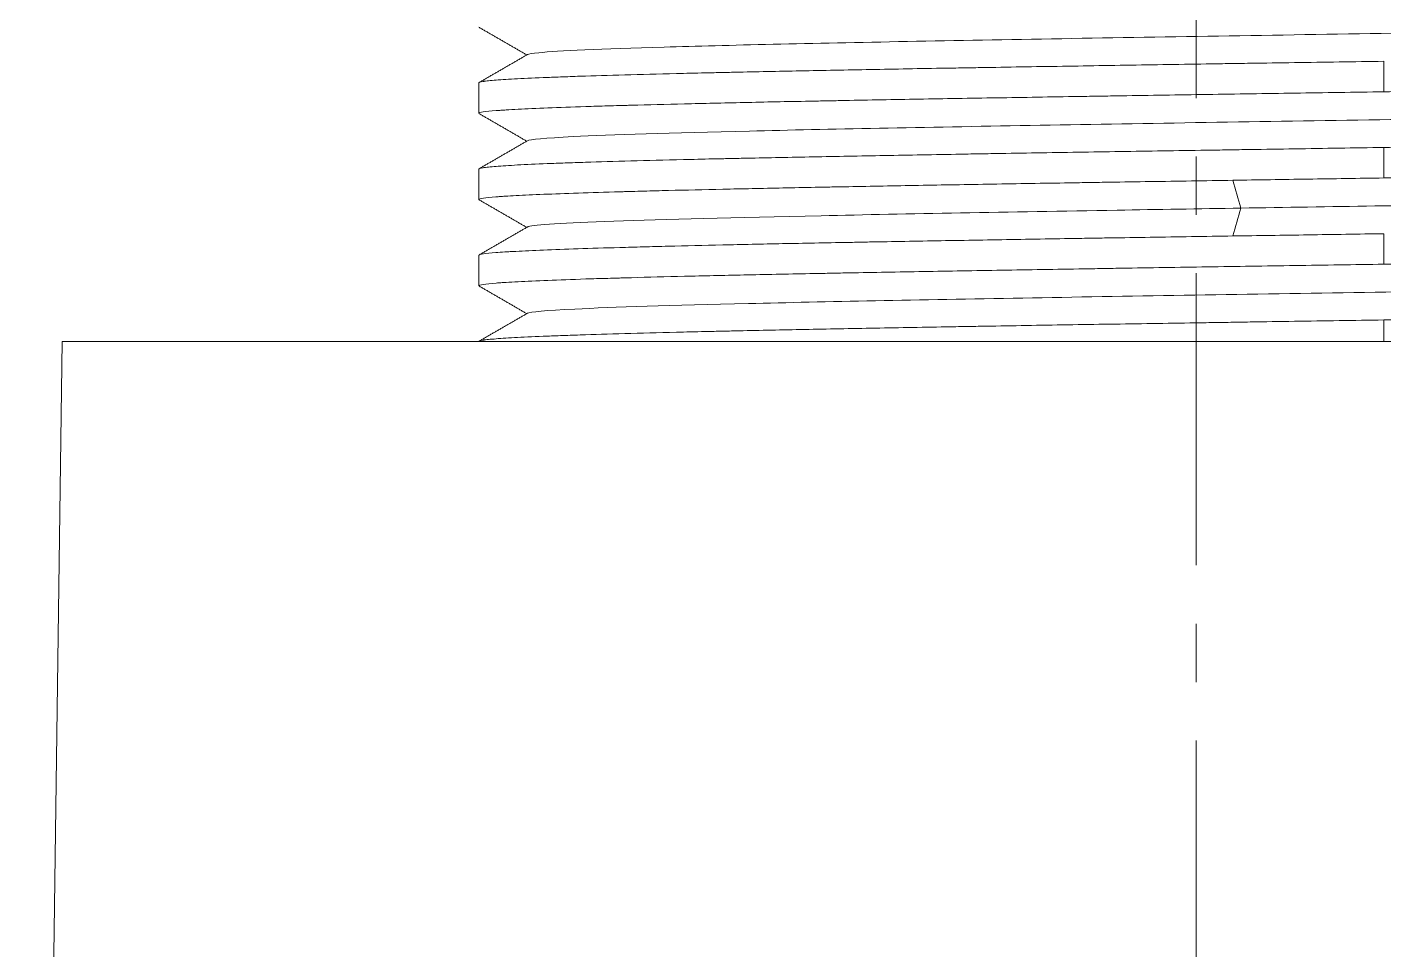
# Model space of a CAD drawing. Header units: millimetres. Extents: x 7368 to 7962, y 1333 to 2173.
# Drawn here: x 7437.01 to 7460.62, y 1663.26 to 1679.31 of the extents above; entities that cross this region are included whole.
import ezdxf

# ---------------------------------------------------------------- set-up
doc = ezdxf.new("R2010")
doc.units = ezdxf.units.MM
doc.linetypes.add('CENTERX2', pattern=[20.32, 12.7, -2.54, 2.54, -2.54])
doc.layers.add('CENTER', color=1, linetype='CENTERX2', lineweight=15)

msp = doc.modelspace()

# ---------------------------------------------------------------- linework, layer by layer
at = {"linetype": 'Continuous', "lineweight": 13, "extrusion": (0, 1, 0)}
for p, q in [((7460.622, 1678.187), (7460.622, 1678.718)), ((7460.622, 1676.687), (7460.622, 1677.218)), ((7460.622, 1675.187), (7460.622, 1675.718)), ((7460.622, 1673.843), (7460.622, 1674.218))]:
    msp.add_line(p, q, dxfattribs=at)
at = {"linetype": 'Continuous', "lineweight": 18, "extrusion": (0, 1, 0)}
for p, q in [((7444.872, 1678.343), (7444.872, 1677.812)), ((7444.872, 1676.843), (7444.872, 1676.312)), ((7444.872, 1675.343), (7444.872, 1674.812)), ((7437.622, 1673.843), (7437.01, 1629.843)), ((7460.622, 1673.843), (7437.622, 1673.843)), ((7444.872, 1673.843), (7444.872, 1673.843)), ((7460.622, 1673.843), (7483.622, 1673.843))]:
    msp.add_line(p, q, dxfattribs=at)
at = {"linetype": 'Continuous', "lineweight": 18}
for points, knots in [([(7445.717, 1678.834), (7445.735, 1678.845), (7445.994, 1678.888), (7447.743, 1678.964), (7452.099, 1679.062), (7457.854, 1679.159), (7464.063, 1679.257), (7469.708, 1679.354), (7473.861, 1679.451), (7475.332, 1679.524), (7475.514, 1679.564), (7475.527, 1679.571)], [0, 0, 0, 0, 0.044963, 0.17706, 0.309157, 0.441255, 0.573352, 0.705449, 0.837546, 0.969643, 1, 1, 1, 1]), ([(7460.622, 1678.717), (7460.102, 1678.71), (7459.583, 1678.702), (7458.809, 1678.69), (7458.552, 1678.687), (7458.166, 1678.681), (7458.038, 1678.679), (7457.782, 1678.675), (7457.655, 1678.673), (7457.022, 1678.663), (7456.023, 1678.647), (7455.055, 1678.631), (7454.34, 1678.62), (7454.103, 1678.616), (7453.751, 1678.61), (7453.635, 1678.608), (7453.403, 1678.604), (7453.288, 1678.602), (7452.719, 1678.593), (7452.278, 1678.585), (7451.426, 1678.569), (7451.014, 1678.561), (7450.221, 1678.545), (7449.839, 1678.538), (7449.426, 1678.529), (7449.38, 1678.528), (7449.29, 1678.526), (7449.155, 1678.523), (7448.847, 1678.516), (7448.595, 1678.51), (7448.107, 1678.499), (7447.802, 1678.491), (7447.233, 1678.476), (7446.969, 1678.468), (7446.665, 1678.458), (7446.605, 1678.456), (7446.489, 1678.452), (7446.432, 1678.45), (7446.266, 1678.444), (7446.161, 1678.44), (7445.866, 1678.428), (7445.693, 1678.42), (7445.397, 1678.405), (7445.272, 1678.397), (7445.122, 1678.386), (7445.079, 1678.382), (7445.022, 1678.376), (7444.996, 1678.373), (7444.973, 1678.37), (7444.959, 1678.368), (7444.952, 1678.367), (7444.896, 1678.358), (7444.872, 1678.35), (7444.872, 1678.342)], [0, 0, 0, 0, 0.062535, 0.062535, 0.093803, 0.093803, 0.109437, 0.109437, 0.12507, 0.12507, 0.187606, 0.250141, 0.250141, 0.281409, 0.281409, 0.297042, 0.297042, 0.312676, 0.312676, 0.375211, 0.375211, 0.437747, 0.437747, 0.500282, 0.500282, 0.508099, 0.508099, 0.515916, 0.53155, 0.562817, 0.562817, 0.625352, 0.625352, 0.687888, 0.687888, 0.703522, 0.703522, 0.719155, 0.719155, 0.750423, 0.750423, 0.812958, 0.812958, 0.875493, 0.875493, 0.906761, 0.906761, 0.922395, 0.930212, 0.930212, 0.938029, 0.938029, 1, 1, 1, 1]), ([(7460.622, 1678.187), (7461.142, 1678.195), (7461.66, 1678.203), (7462.434, 1678.215), (7462.692, 1678.219), (7463.077, 1678.225), (7463.206, 1678.227), (7463.461, 1678.231), (7463.588, 1678.233), (7464.222, 1678.243), (7465.22, 1678.258), (7466.188, 1678.273), (7466.904, 1678.285), (7467.14, 1678.289), (7467.492, 1678.295), (7467.609, 1678.297), (7467.84, 1678.301), (7467.955, 1678.303), (7468.525, 1678.313), (7468.965, 1678.321), (7469.817, 1678.336), (7470.229, 1678.344), (7471.022, 1678.359), (7471.405, 1678.367), (7471.817, 1678.376), (7471.863, 1678.377), (7471.954, 1678.379), (7472.088, 1678.382), (7472.396, 1678.389), (7472.648, 1678.395), (7473.136, 1678.407), (7473.441, 1678.414), (7474.01, 1678.43), (7474.274, 1678.438), (7474.578, 1678.447), (7474.638, 1678.449), (7474.754, 1678.453), (7474.811, 1678.455), (7474.977, 1678.461), (7475.082, 1678.465), (7475.377, 1678.476), (7475.55, 1678.484), (7475.846, 1678.5), (7475.971, 1678.508), (7476.121, 1678.52), (7476.165, 1678.524), (7476.221, 1678.53), (7476.247, 1678.532), (7476.27, 1678.535), (7476.284, 1678.537), (7476.291, 1678.538), (7476.347, 1678.547), (7476.372, 1678.554), (7476.372, 1678.562)], [0, 0, 0, 0, 0.062537, 0.062537, 0.093806, 0.093806, 0.10944, 0.10944, 0.125074, 0.125074, 0.187611, 0.250149, 0.250149, 0.281417, 0.281417, 0.297051, 0.297051, 0.312686, 0.312686, 0.375223, 0.375223, 0.43776, 0.43776, 0.500297, 0.500297, 0.508114, 0.508114, 0.515932, 0.531566, 0.562834, 0.562834, 0.625372, 0.625372, 0.687909, 0.687909, 0.703543, 0.703543, 0.719177, 0.719177, 0.750446, 0.750446, 0.812983, 0.812983, 0.87552, 0.87552, 0.906789, 0.906789, 0.922423, 0.93024, 0.93024, 0.938057, 0.938057, 1, 1, 1, 1]), ([(7444.872, 1677.812), (7444.872, 1677.812), (7444.872, 1677.812), (7444.872, 1677.82), (7444.898, 1677.828), (7444.999, 1677.844), (7445.074, 1677.852), (7445.201, 1677.861), (7445.228, 1677.863), (7445.285, 1677.867), (7445.315, 1677.869), (7445.409, 1677.875), (7445.479, 1677.879), (7445.704, 1677.89), (7445.877, 1677.898), (7446.27, 1677.914), (7446.49, 1677.922), (7446.854, 1677.934), (7446.981, 1677.938), (7447.18, 1677.944), (7447.249, 1677.945), (7447.353, 1677.948), (7447.388, 1677.949), (7447.459, 1677.951), (7447.78, 1677.96), (7448.126, 1677.969), (7448.778, 1677.984), (7449.122, 1677.992), (7449.848, 1678.008), (7450.23, 1678.016), (7450.73, 1678.025), (7450.832, 1678.027), (7451.037, 1678.031), (7451.346, 1678.037), (7451.663, 1678.043), (7452.306, 1678.055), (7452.746, 1678.062), (7453.65, 1678.078), (7454.114, 1678.085), (7454.828, 1678.097), (7455.069, 1678.101), (7455.374, 1678.106), (7455.436, 1678.107), (7455.558, 1678.109), (7455.62, 1678.11), (7455.805, 1678.113), (7455.929, 1678.115), (7456.548, 1678.125), (7457.047, 1678.133), (7458.055, 1678.148), (7458.562, 1678.156), (7459.586, 1678.171), (7460.102, 1678.179), (7460.622, 1678.187)], [0, 0, 0, 0, 0.000561, 0.000561, 0.063026, 0.063026, 0.125491, 0.125491, 0.141107, 0.141107, 0.156723, 0.156723, 0.187956, 0.187956, 0.250421, 0.250421, 0.312886, 0.312886, 0.344118, 0.344118, 0.359734, 0.359734, 0.367542, 0.367542, 0.375351, 0.437816, 0.437816, 0.50028, 0.50028, 0.562745, 0.562745, 0.578362, 0.578362, 0.593978, 0.62521, 0.62521, 0.687675, 0.687675, 0.75014, 0.75014, 0.781373, 0.781373, 0.789181, 0.789181, 0.796989, 0.796989, 0.812605, 0.812605, 0.87507, 0.87507, 0.937535, 0.937535, 1, 1, 1, 1]), ([(7445.716, 1677.334), (7445.756, 1677.358), (7446.385, 1677.414), (7449.272, 1677.504), (7454.292, 1677.601), (7460.351, 1677.698), (7466.455, 1677.796), (7471.6, 1677.893), (7474.756, 1677.985), (7475.483, 1678.044), (7475.527, 1678.071)], [0, 0, 0, 0, 0.098131, 0.230161, 0.362192, 0.494222, 0.626252, 0.758282, 0.890312, 1, 1, 1, 1]), ([(7476.372, 1677.593), (7476.372, 1677.593), (7476.372, 1677.593), (7476.371, 1677.585), (7476.345, 1677.577), (7476.244, 1677.561), (7476.169, 1677.553), (7476.043, 1677.544), (7476.016, 1677.542), (7475.959, 1677.538), (7475.929, 1677.536), (7475.834, 1677.53), (7475.764, 1677.526), (7475.539, 1677.515), (7475.366, 1677.507), (7474.973, 1677.491), (7474.754, 1677.483), (7474.389, 1677.471), (7474.262, 1677.467), (7474.063, 1677.462), (7473.995, 1677.46), (7473.89, 1677.457), (7473.855, 1677.456), (7473.784, 1677.454), (7473.463, 1677.445), (7473.117, 1677.436), (7472.465, 1677.421), (7472.121, 1677.413), (7471.395, 1677.398), (7471.014, 1677.39), (7470.513, 1677.38), (7470.412, 1677.378), (7470.207, 1677.374), (7469.897, 1677.368), (7469.58, 1677.362), (7468.938, 1677.35), (7468.057, 1677.335), (7467.129, 1677.32), (7466.415, 1677.308), (7466.174, 1677.304), (7465.869, 1677.299), (7465.808, 1677.298), (7465.685, 1677.296), (7465.623, 1677.295), (7465.438, 1677.292), (7465.315, 1677.29), (7464.695, 1677.28), (7464.196, 1677.272), (7463.189, 1677.256), (7462.681, 1677.249), (7461.657, 1677.234), (7461.142, 1677.226), (7460.622, 1677.218)], [0, 0, 0, 0, 0.000594, 0.000594, 0.063057, 0.063057, 0.125519, 0.125519, 0.141135, 0.141135, 0.156751, 0.156751, 0.187982, 0.187982, 0.250445, 0.250445, 0.312908, 0.312908, 0.34414, 0.34414, 0.359755, 0.359755, 0.367563, 0.367563, 0.375371, 0.437834, 0.437834, 0.500297, 0.500297, 0.56276, 0.56276, 0.578375, 0.578375, 0.593991, 0.625223, 0.625223, 0.687686, 0.750148, 0.750148, 0.78138, 0.78138, 0.789188, 0.789188, 0.796996, 0.796996, 0.812611, 0.812611, 0.875074, 0.875074, 0.937537, 0.937537, 1, 1, 1, 1]), ([(7460.622, 1677.218), (7460.102, 1677.21), (7459.583, 1677.202), (7458.809, 1677.19), (7458.552, 1677.186), (7458.166, 1677.18), (7458.038, 1677.178), (7457.782, 1677.174), (7457.655, 1677.172), (7457.022, 1677.162), (7456.023, 1677.147), (7455.055, 1677.132), (7454.34, 1677.12), (7454.103, 1677.116), (7453.751, 1677.11), (7453.635, 1677.108), (7453.403, 1677.104), (7453.288, 1677.102), (7452.719, 1677.092), (7452.278, 1677.084), (7451.426, 1677.069), (7451.014, 1677.061), (7450.221, 1677.046), (7449.839, 1677.038), (7449.426, 1677.029), (7449.38, 1677.028), (7449.29, 1677.026), (7449.155, 1677.023), (7449.023, 1677.021), (7448.763, 1677.015), (7448.595, 1677.011), (7448.107, 1676.999), (7447.802, 1676.991), (7447.233, 1676.975), (7446.969, 1676.967), (7446.665, 1676.958), (7446.605, 1676.956), (7446.489, 1676.952), (7446.432, 1676.95), (7446.266, 1676.944), (7446.161, 1676.94), (7445.866, 1676.929), (7445.693, 1676.921), (7445.397, 1676.905), (7445.272, 1676.897), (7445.122, 1676.885), (7445.079, 1676.881), (7445.022, 1676.875), (7444.996, 1676.873), (7444.973, 1676.87), (7444.959, 1676.868), (7444.952, 1676.867), (7444.896, 1676.858), (7444.872, 1676.85), (7444.872, 1676.843)], [0, 0, 0, 0, 0.062537, 0.062537, 0.093806, 0.093806, 0.10944, 0.10944, 0.125074, 0.125074, 0.187611, 0.250148, 0.250148, 0.281417, 0.281417, 0.297051, 0.297051, 0.312686, 0.312686, 0.375223, 0.375223, 0.43776, 0.43776, 0.500297, 0.500297, 0.508114, 0.508114, 0.515931, 0.531565, 0.531565, 0.562834, 0.562834, 0.625371, 0.625371, 0.687908, 0.687908, 0.703543, 0.703543, 0.719177, 0.719177, 0.750445, 0.750445, 0.812982, 0.812982, 0.87552, 0.87552, 0.906788, 0.906788, 0.922422, 0.93024, 0.93024, 0.938057, 0.938057, 1, 1, 1, 1]), ([(7460.622, 1676.688), (7461.142, 1676.695), (7461.66, 1676.703), (7462.434, 1676.715), (7462.692, 1676.718), (7463.077, 1676.724), (7463.206, 1676.726), (7463.461, 1676.73), (7463.588, 1676.732), (7464.222, 1676.742), (7465.22, 1676.758), (7466.188, 1676.774), (7466.904, 1676.785), (7467.14, 1676.789), (7467.492, 1676.795), (7467.609, 1676.797), (7467.84, 1676.801), (7467.955, 1676.803), (7468.525, 1676.812), (7468.965, 1676.82), (7469.817, 1676.836), (7470.229, 1676.844), (7471.022, 1676.86), (7471.405, 1676.868), (7471.817, 1676.876), (7471.863, 1676.877), (7471.954, 1676.879), (7472.088, 1676.882), (7472.396, 1676.889), (7472.648, 1676.895), (7473.136, 1676.906), (7473.441, 1676.914), (7474.01, 1676.929), (7474.274, 1676.937), (7474.578, 1676.947), (7474.638, 1676.949), (7474.754, 1676.953), (7474.811, 1676.955), (7474.977, 1676.961), (7475.082, 1676.965), (7475.377, 1676.977), (7475.55, 1676.985), (7475.846, 1677), (7475.971, 1677.007), (7476.121, 1677.019), (7476.165, 1677.023), (7476.221, 1677.029), (7476.247, 1677.032), (7476.27, 1677.035), (7476.284, 1677.037), (7476.291, 1677.038), (7476.347, 1677.047), (7476.372, 1677.055), (7476.372, 1677.063)], [0, 0, 0, 0, 0.062535, 0.062535, 0.093803, 0.093803, 0.109437, 0.109437, 0.12507, 0.12507, 0.187605, 0.250141, 0.250141, 0.281408, 0.281408, 0.297042, 0.297042, 0.312676, 0.312676, 0.375211, 0.375211, 0.437746, 0.437746, 0.500281, 0.500281, 0.508098, 0.508098, 0.515915, 0.531549, 0.562816, 0.562816, 0.625352, 0.625352, 0.687887, 0.687887, 0.703521, 0.703521, 0.719154, 0.719154, 0.750422, 0.750422, 0.812957, 0.812957, 0.875492, 0.875492, 0.90676, 0.90676, 0.922394, 0.93021, 0.93021, 0.938027, 0.938027, 1, 1, 1, 1]), ([(7444.872, 1676.312), (7444.872, 1676.313), (7444.872, 1676.314), (7444.877, 1676.322), (7444.904, 1676.329), (7445.003, 1676.344), (7445.075, 1676.351), (7445.193, 1676.361), (7445.231, 1676.364), (7445.272, 1676.366), (7445.3, 1676.368), (7445.314, 1676.369), (7445.388, 1676.374), (7445.452, 1676.378), (7445.66, 1676.389), (7445.82, 1676.396), (7446.18, 1676.41), (7446.381, 1676.418), (7446.825, 1676.432), (7447.067, 1676.44), (7447.364, 1676.449), (7447.397, 1676.449), (7447.465, 1676.451), (7447.566, 1676.454), (7447.809, 1676.461), (7448.026, 1676.466), (7448.473, 1676.477), (7449.103, 1676.492), (7449.799, 1676.506), (7450.346, 1676.517), (7450.533, 1676.521), (7450.772, 1676.526), (7450.82, 1676.527), (7450.916, 1676.529), (7450.965, 1676.53), (7451.111, 1676.532), (7451.209, 1676.534), (7451.702, 1676.544), (7452.108, 1676.551), (7452.942, 1676.566), (7453.369, 1676.573), (7454.244, 1676.588), (7454.693, 1676.595), (7455.267, 1676.604), (7455.383, 1676.606), (7455.557, 1676.609), (7455.616, 1676.61), (7455.732, 1676.612), (7456.025, 1676.616), (7456.319, 1676.621), (7457.03, 1676.632), (7457.51, 1676.64), (7457.995, 1676.647)], [0, 0, 0, 0, 0.00682, 0.00682, 0.073032, 0.073032, 0.139244, 0.139244, 0.155797, 0.164074, 0.164074, 0.17235, 0.17235, 0.205456, 0.205456, 0.271668, 0.271668, 0.33788, 0.33788, 0.404092, 0.404092, 0.412369, 0.412369, 0.420645, 0.437198, 0.470304, 0.470304, 0.536516, 0.602728, 0.602728, 0.635834, 0.635834, 0.644111, 0.644111, 0.652387, 0.652387, 0.66894, 0.66894, 0.735152, 0.735152, 0.801364, 0.801364, 0.867576, 0.867576, 0.884129, 0.884129, 0.892406, 0.892406, 0.900682, 0.933788, 0.933788, 1, 1, 1, 1]), ([(7457.995, 1676.647), (7458.429, 1676.654), (7458.865, 1676.661), (7459.522, 1676.671), (7459.741, 1676.674), (7460.181, 1676.681), (7460.401, 1676.684), (7460.622, 1676.688)], [0, 0, 0, 0, 0.5, 0.5, 0.75, 0.75, 1, 1, 1, 1]), ([(7458.135, 1676.163), (7459.673, 1676.188), (7463.305, 1676.245), (7468.69, 1676.335), (7473.199, 1676.432), (7475.177, 1676.511), (7475.503, 1676.557), (7475.526, 1676.571)], [0, 0, 0, 0, 0.183311, 0.421625, 0.659939, 0.898253, 1, 1, 1, 1]), ([(7445.716, 1675.834), (7445.72, 1675.836), (7445.805, 1675.87), (7446.859, 1675.936), (7450.561, 1676.031), (7454.747, 1676.107), (7457.404, 1676.151), (7458.135, 1676.163)], [0, 0, 0, 0, 0.019376, 0.31014, 0.600903, 0.891667, 1, 1, 1, 1]), ([(7460.622, 1675.718), (7460.181, 1675.711), (7459.742, 1675.704), (7459.085, 1675.694), (7458.867, 1675.691), (7458.43, 1675.684), (7458.212, 1675.681), (7457.995, 1675.678)], [0, 0, 0, 0, 0.5, 0.5, 0.75, 0.75, 1, 1, 1, 1]), ([(7457.995, 1675.678), (7457.51, 1675.67), (7457.03, 1675.663), (7456.319, 1675.652), (7456.083, 1675.648), (7455.732, 1675.643), (7455.615, 1675.641), (7455.382, 1675.637), (7455.267, 1675.635), (7454.693, 1675.626), (7454.244, 1675.618), (7453.367, 1675.603), (7452.938, 1675.596), (7452.311, 1675.585), (7452.104, 1675.581), (7451.799, 1675.576), (7451.697, 1675.574), (7451.496, 1675.57), (7451.396, 1675.568), (7450.901, 1675.559), (7450.522, 1675.552), (7449.795, 1675.537), (7449.448, 1675.53), (7448.785, 1675.515), (7448.469, 1675.507), (7448.02, 1675.496), (7447.875, 1675.492), (7447.592, 1675.485), (7447.456, 1675.481), (7447.063, 1675.47), (7446.821, 1675.463), (7446.379, 1675.449), (7446.178, 1675.441), (7445.817, 1675.426), (7445.657, 1675.419), (7445.483, 1675.409), (7445.45, 1675.407), (7445.385, 1675.404), (7445.294, 1675.398), (7445.215, 1675.393), (7445.074, 1675.382), (7445.002, 1675.375), (7444.904, 1675.36), (7444.877, 1675.353), (7444.872, 1675.344), (7444.872, 1675.344), (7444.872, 1675.343)], [0, 0, 0, 0, 0.066227, 0.066227, 0.099341, 0.099341, 0.115898, 0.115898, 0.132455, 0.132455, 0.198682, 0.198682, 0.26491, 0.26491, 0.298024, 0.298024, 0.31458, 0.31458, 0.331137, 0.331137, 0.397365, 0.397365, 0.463592, 0.463592, 0.52982, 0.52982, 0.562933, 0.562933, 0.596047, 0.596047, 0.662274, 0.662274, 0.728502, 0.728502, 0.794729, 0.794729, 0.811286, 0.811286, 0.827843, 0.860957, 0.860957, 0.927184, 0.927184, 0.993412, 0.993412, 1, 1, 1, 1]), ([(7460.622, 1675.187), (7461.142, 1675.195), (7461.66, 1675.203), (7462.434, 1675.215), (7462.692, 1675.219), (7463.077, 1675.225), (7463.206, 1675.227), (7463.461, 1675.231), (7463.588, 1675.233), (7464.222, 1675.243), (7464.721, 1675.25), (7465.704, 1675.265), (7466.189, 1675.273), (7466.904, 1675.285), (7467.14, 1675.289), (7467.492, 1675.295), (7467.609, 1675.297), (7467.84, 1675.301), (7467.955, 1675.303), (7468.525, 1675.313), (7468.965, 1675.321), (7469.817, 1675.336), (7470.229, 1675.344), (7471.022, 1675.359), (7471.405, 1675.367), (7471.818, 1675.376), (7471.863, 1675.377), (7471.954, 1675.379), (7472.089, 1675.382), (7472.396, 1675.389), (7472.648, 1675.395), (7473.137, 1675.407), (7473.441, 1675.414), (7474.01, 1675.43), (7474.274, 1675.438), (7474.578, 1675.447), (7474.638, 1675.449), (7474.754, 1675.453), (7474.811, 1675.455), (7474.977, 1675.461), (7475.082, 1675.465), (7475.377, 1675.476), (7475.55, 1675.484), (7475.846, 1675.5), (7475.971, 1675.508), (7476.121, 1675.52), (7476.165, 1675.524), (7476.221, 1675.529), (7476.247, 1675.532), (7476.27, 1675.535), (7476.284, 1675.537), (7476.291, 1675.538), (7476.347, 1675.547), (7476.372, 1675.554), (7476.372, 1675.562)], [0, 0, 0, 0, 0.062537, 0.062537, 0.093806, 0.093806, 0.10944, 0.10944, 0.125074, 0.125074, 0.187611, 0.187611, 0.250148, 0.250148, 0.281417, 0.281417, 0.297051, 0.297051, 0.312686, 0.312686, 0.375223, 0.375223, 0.43776, 0.43776, 0.500297, 0.500297, 0.508114, 0.508114, 0.515931, 0.531565, 0.562834, 0.562834, 0.625371, 0.625371, 0.687908, 0.687908, 0.703542, 0.703542, 0.719177, 0.719177, 0.750445, 0.750445, 0.812982, 0.812982, 0.87552, 0.87552, 0.906788, 0.906788, 0.922422, 0.930239, 0.930239, 0.938057, 0.938057, 1, 1, 1, 1]), ([(7444.872, 1674.812), (7444.872, 1674.812), (7444.872, 1674.812), (7444.872, 1674.82), (7444.898, 1674.828), (7444.999, 1674.844), (7445.074, 1674.852), (7445.201, 1674.861), (7445.228, 1674.863), (7445.285, 1674.867), (7445.315, 1674.869), (7445.41, 1674.875), (7445.479, 1674.879), (7445.704, 1674.89), (7445.877, 1674.898), (7446.27, 1674.914), (7446.49, 1674.922), (7446.854, 1674.934), (7446.981, 1674.938), (7447.181, 1674.943), (7447.249, 1674.945), (7447.353, 1674.948), (7447.388, 1674.949), (7447.459, 1674.951), (7447.78, 1674.96), (7448.126, 1674.969), (7448.778, 1674.984), (7449.122, 1674.992), (7449.848, 1675.008), (7450.23, 1675.015), (7450.73, 1675.025), (7450.832, 1675.027), (7451.037, 1675.031), (7451.346, 1675.037), (7451.663, 1675.043), (7452.306, 1675.055), (7452.746, 1675.062), (7453.65, 1675.078), (7454.114, 1675.085), (7454.828, 1675.097), (7455.069, 1675.101), (7455.374, 1675.106), (7455.436, 1675.107), (7455.558, 1675.109), (7455.62, 1675.11), (7455.805, 1675.113), (7455.929, 1675.115), (7456.548, 1675.125), (7457.047, 1675.133), (7458.055, 1675.148), (7458.562, 1675.156), (7459.586, 1675.171), (7460.102, 1675.179), (7460.622, 1675.187)], [0, 0, 0, 0, 0.000592, 0.000592, 0.063055, 0.063055, 0.125518, 0.125518, 0.141134, 0.141134, 0.15675, 0.15675, 0.187981, 0.187981, 0.250444, 0.250444, 0.312907, 0.312907, 0.344139, 0.344139, 0.359754, 0.359754, 0.367562, 0.367562, 0.37537, 0.437833, 0.437833, 0.500296, 0.500296, 0.562759, 0.562759, 0.578375, 0.578375, 0.593991, 0.625222, 0.625222, 0.687685, 0.687685, 0.750148, 0.750148, 0.78138, 0.78138, 0.789187, 0.789187, 0.796995, 0.796995, 0.812611, 0.812611, 0.875074, 0.875074, 0.937537, 0.937537, 1, 1, 1, 1]), ([(7445.716, 1674.334), (7445.758, 1674.358), (7446.397, 1674.415), (7449.267, 1674.503), (7454.166, 1674.599), (7460.085, 1674.694), (7466.089, 1674.79), (7471.229, 1674.885), (7474.631, 1674.979), (7475.476, 1675.041), (7475.527, 1675.071)], [0, 0, 0, 0, 0.099973, 0.229546, 0.359119, 0.488692, 0.618265, 0.747838, 0.877411, 1, 1, 1, 1]), ([(7476.372, 1674.593), (7476.372, 1674.593), (7476.372, 1674.593), (7476.371, 1674.585), (7476.345, 1674.577), (7476.244, 1674.561), (7476.169, 1674.553), (7476.042, 1674.544), (7476.016, 1674.542), (7475.959, 1674.538), (7475.928, 1674.536), (7475.834, 1674.53), (7475.764, 1674.526), (7475.539, 1674.515), (7475.366, 1674.507), (7474.973, 1674.491), (7474.754, 1674.484), (7474.389, 1674.472), (7474.262, 1674.468), (7474.063, 1674.462), (7473.995, 1674.46), (7473.89, 1674.457), (7473.855, 1674.456), (7473.784, 1674.454), (7473.463, 1674.445), (7473.117, 1674.436), (7472.465, 1674.421), (7472.121, 1674.413), (7471.395, 1674.398), (7471.013, 1674.39), (7470.513, 1674.38), (7470.411, 1674.378), (7470.207, 1674.374), (7469.897, 1674.368), (7469.58, 1674.362), (7468.938, 1674.35), (7468.057, 1674.335), (7467.129, 1674.32), (7466.415, 1674.308), (7466.174, 1674.304), (7465.869, 1674.299), (7465.808, 1674.298), (7465.685, 1674.296), (7465.623, 1674.295), (7465.438, 1674.292), (7465.315, 1674.29), (7464.695, 1674.28), (7464.196, 1674.272), (7463.189, 1674.257), (7462.681, 1674.249), (7461.657, 1674.233), (7461.142, 1674.226), (7460.622, 1674.218)], [0, 0, 0, 0, 0.000594, 0.000594, 0.063057, 0.063057, 0.12552, 0.12552, 0.141135, 0.141135, 0.156751, 0.156751, 0.187983, 0.187983, 0.250445, 0.250445, 0.312908, 0.312908, 0.34414, 0.34414, 0.359756, 0.359756, 0.367563, 0.367563, 0.375371, 0.437834, 0.437834, 0.500297, 0.500297, 0.56276, 0.56276, 0.578376, 0.578376, 0.593991, 0.625223, 0.625223, 0.687686, 0.750148, 0.750148, 0.78138, 0.78138, 0.789188, 0.789188, 0.796996, 0.796996, 0.812611, 0.812611, 0.875074, 0.875074, 0.937537, 0.937537, 1, 1, 1, 1]), ([(7460.622, 1674.218), (7460.102, 1674.21), (7459.583, 1674.202), (7458.809, 1674.19), (7458.552, 1674.186), (7458.166, 1674.18), (7458.038, 1674.178), (7457.782, 1674.174), (7457.655, 1674.172), (7457.022, 1674.162), (7456.023, 1674.147), (7455.055, 1674.132), (7454.34, 1674.12), (7454.103, 1674.116), (7453.751, 1674.11), (7453.634, 1674.108), (7453.403, 1674.104), (7453.288, 1674.102), (7452.719, 1674.092), (7452.278, 1674.084), (7451.426, 1674.069), (7451.014, 1674.061), (7450.221, 1674.046), (7449.839, 1674.038), (7449.426, 1674.029), (7449.38, 1674.028), (7449.289, 1674.026), (7449.155, 1674.023), (7448.847, 1674.017), (7448.595, 1674.011), (7448.107, 1673.999), (7447.802, 1673.991), (7447.233, 1673.975), (7446.969, 1673.967), (7446.665, 1673.958), (7446.605, 1673.956), (7446.489, 1673.952), (7446.432, 1673.95), (7446.266, 1673.944), (7446.161, 1673.94), (7445.866, 1673.929), (7445.693, 1673.921), (7445.397, 1673.905), (7445.272, 1673.897), (7445.122, 1673.885), (7445.079, 1673.881), (7445.022, 1673.876), (7444.996, 1673.873), (7444.973, 1673.87), (7444.959, 1673.868), (7444.952, 1673.867), (7444.896, 1673.858), (7444.872, 1673.85), (7444.872, 1673.843)], [0, 0, 0, 0, 0.062537, 0.062537, 0.093806, 0.093806, 0.10944, 0.10944, 0.125074, 0.125074, 0.187611, 0.250149, 0.250149, 0.281417, 0.281417, 0.297051, 0.297051, 0.312686, 0.312686, 0.375223, 0.375223, 0.43776, 0.43776, 0.500297, 0.500297, 0.508114, 0.508114, 0.515931, 0.531566, 0.562834, 0.562834, 0.625371, 0.625371, 0.687908, 0.687908, 0.703543, 0.703543, 0.719177, 0.719177, 0.750446, 0.750446, 0.812983, 0.812983, 0.87552, 0.87552, 0.906788, 0.906788, 0.922423, 0.93024, 0.93024, 0.938057, 0.938057, 1, 1, 1, 1])]:
    msp.add_open_spline(points, degree=3, knots=knots, dxfattribs=at)
for points in [[(7444.871, 1679.31), (7445.288, 1679.069), (7445.706, 1678.828)], [(7445.717, 1678.834), (7445.294, 1678.59), (7444.871, 1678.345)], [(7444.87, 1677.81), (7445.288, 1677.569), (7445.705, 1677.327)], [(7445.716, 1677.334), (7445.293, 1677.089), (7444.87, 1676.845)], [(7444.871, 1676.31), (7445.288, 1676.069), (7445.705, 1675.828)], [(7445.716, 1675.834), (7445.293, 1675.59), (7444.87, 1675.345)], [(7444.87, 1674.81), (7445.288, 1674.569), (7445.705, 1674.327)], [(7445.717, 1674.334), (7445.294, 1674.09), (7444.871, 1673.845)]]:
    msp.add_open_spline(points, degree=2, dxfattribs=at)
at = {"linetype": 'Continuous', "lineweight": 13}
for points in [[(7458.135, 1676.163), (7458.088, 1676.324), (7458.042, 1676.486), (7457.995, 1676.647)], [(7457.995, 1675.678), (7458.042, 1675.839), (7458.088, 1676.001), (7458.135, 1676.162)]]:
    msp.add_open_spline(points, degree=3, dxfattribs=at)
at = {"layer": 'CENTER', "ltscale": 0.4}
msp.add_line((7457.356, 1992.021), (7457.356, 1591.843), dxfattribs=at)

doc.saveas('drawing.dxf')
